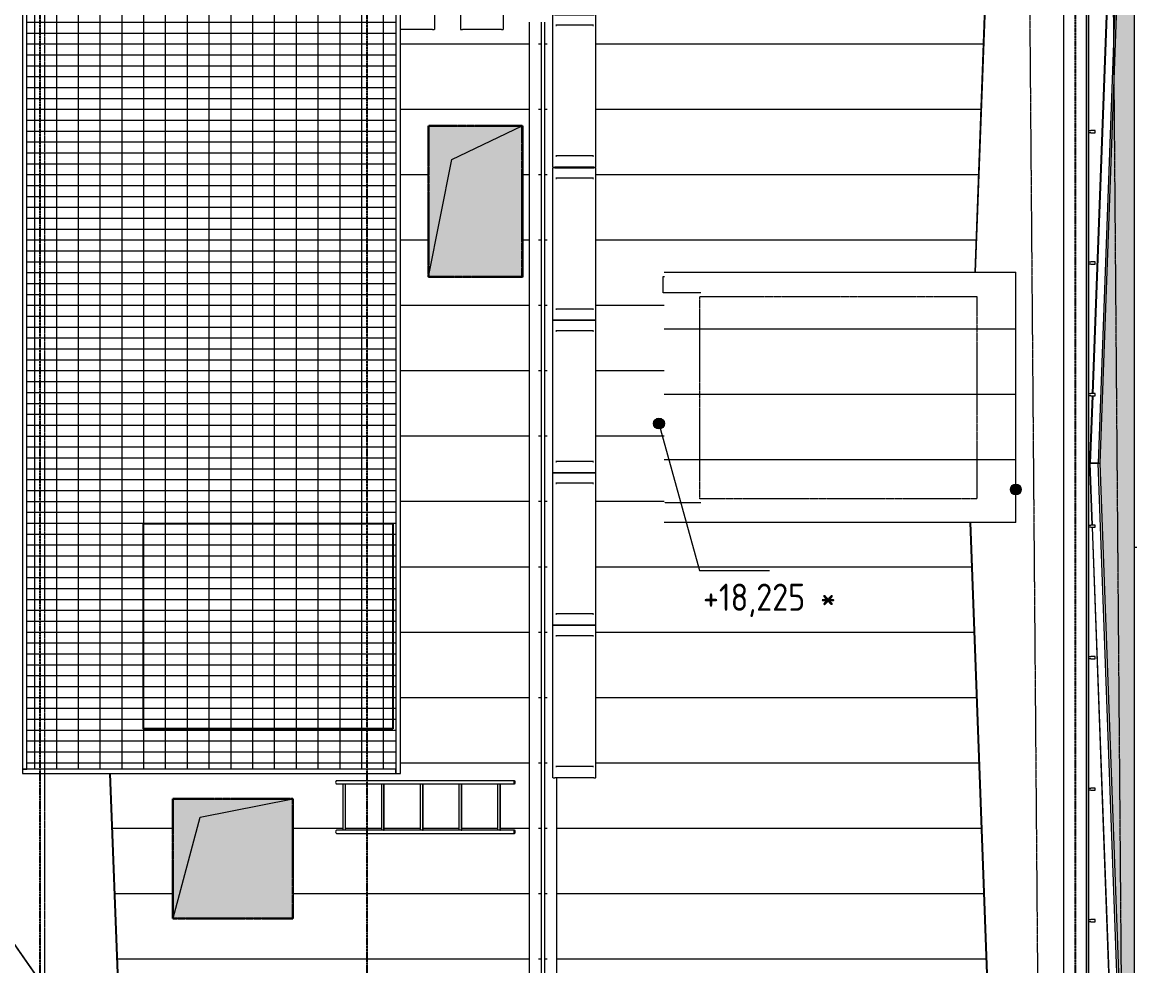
# Model space of a CAD drawing. Header units: millimetres. Extents: x -129048 to 476301, y -5853 to 215316.
# Drawn here: x 464603 to 474831, y 20332 to 28995 of the extents above; entities that cross this region are included whole.
import ezdxf

# ---------------------------------------------------------------- set-up
doc = ezdxf.new("R2010")
doc.units = ezdxf.units.MM
doc.linetypes.add('ADSK_Линия сетки', pattern=[25, 20, -2.5, 0, -2.5])
doc.linetypes.add('ADSK_Штриховая_ш3 п1_5', pattern=[4.5, 3, -1.5])
for name, color, linetype, lineweight in [('0_АР', 8, 'Continuous', 20), ('Антураж', 7, 'Continuous', 18), ('Каркас', 7, 'Continuous', 18), ('Ограждение', 251, 'Continuous', 18)]:
    doc.layers.add(name, color=color, linetype=linetype, lineweight=lineweight)
doc.layers.add('oborudovanie', color=1, linetype='Continuous')
doc.layers.add('Обобщенные модели', color=5, linetype='Continuous', lineweight=18, true_color=0x0000ff)
doc.styles.add('GOST Common_1', font='GOST Common_0.ttf', dxfattribs={"width": 0.9, "height": 200})

# ---------------------------------------------------------------- blocks, each defined once
blk = doc.blocks.new('Ограждение - 20 доп поручень 300-1864261-План кровли АР копия 1')
at = {"layer": 'Ограждение'}
for p, q in [((-60, 10), (-40, 10)), ((-60, 10), (-60, -10)), ((0, 10), (-40, 10)), ((0, -10), (0, 10)), ((-40, -10), (-60, -10)), ((-40, -10), (0, -10))]:
    blk.add_line(p, q, dxfattribs=at)
blk = doc.blocks.new('Ограждение - Ограждение-1863905-План кровли АР копия 1')
for p in [(55531, 27995), (55531, 26788), (55531, 25580), (55531, 24373), (55531, 23165), (55531, 21958), (55531, 20750)]:
    blk.add_blockref('Ограждение - 20 доп поручень 300-1864261-План кровли АР копия 1', p)
blk = doc.blocks.new('Тип верхнего поручня - Верхний поручень_Внутренний_-1864227-План кровли АР копия 1')
at = {"layer": 'Ограждение'}
for p, q in [((55451, 8375), (55451, 43299)), ((55471, 43309), (55471, 8365))]:
    blk.add_line(p, q, dxfattribs=at)
blk = doc.blocks.new('Тип верхнего поручня - Верхний поручень_Внутренний_-V18-План кровли АР копия 1')
at = {"layer": 'Ограждение'}
for p, q in [((55451, 43299), (55451, 8375)), ((55471, 43309), (55471, 8365))]:
    blk.add_line(p, q, dxfattribs=at)
blk = doc.blocks.new('Planka_konka_K1 - Кровля - Планка конька К1-2963682-План кровли АР копия 1')
at = {"layer": 'Обобщенные модели'}
for p, q in [((3030, 125), (-12389, 125)), ((3030, 17), (-12425, 17)), ((-12401, -17), (3030, -17)), ((-3906, -125), (-12556, -125)), ((1700, -125), (1694, -125))]:
    blk.add_line(p, q, dxfattribs=at)
blk = doc.blocks.new('Ограждение - Ограждение-2965931-План кровли АР копия 1')
at = {"layer": 'Ограждение'}
for p, q in [((37943, 20797), (37898, 20841)), ((37931, 20857), (37966, 20822)), ((38190, 20556), (37960, 20781)), ((37980, 20809), (38196, 20598)), ((38210, 20584), (38257, 20538)), ((45669, 13266), (38229, 20518)), ((38278, 20518), (45693, 13290)), ((45753, 13352), (45693, 13290)), ((45669, 13266), (45617, 13212)), ((45681, 13278), (45669, 13266)), ((45693, 13290), (45681, 13278))]:
    blk.add_line(p, q, dxfattribs=at)
blk = doc.blocks.new('Ограждение - Ограждение-2968468-План кровли АР копия 1')
at = {"layer": 'Ограждение'}
for p, q in [((45492, 20709), (45410, 20826)), ((45492, 20707), (45410, 20825)), ((50337, 13771), (45512, 20681)), ((50337, 13768), (45512, 20678)), ((45168, 20538), (45166, 20541)), ((45167, 20541), (45169, 20538)), ((50312, 13171), (45182, 20518)), ((45183, 20518), (50313, 13172)), ((45390, 20538), (45383, 20548)), ((50462, 13275), (45404, 20518)), ((50445, 13614), (50376, 13713)), ((50445, 13616), (50388, 13698)), ((50609, 13378), (50450, 13607)), ((50611, 13379), (50454, 13604)), ((50609, 13378), (50462, 13275)), ((50611, 13379), (50609, 13378)), ((50462, 13275), (50313, 13172)), ((50313, 13172), (50312, 13171))]:
    blk.add_line(p, q, dxfattribs=at)
blk = doc.blocks.new('Ограждение - Ограждение-2982064-План кровли АР копия 1')
at = {"layer": 'Ограждение'}
for p, q in [((51585, 24588), (51585, 24590)), ((51585, 24590), (51913, 24590)), ((51913, 24588), (51585, 24588))]:
    blk.add_line(p, q, dxfattribs=at)
blk = doc.blocks.new('Ограждение - Ограждение-2982065-План кровли АР копия 1')
at = {"layer": 'Ограждение'}
for p, q in [((51565, 26517), (51565, 26665)), ((51565, 26665), (51579, 26665)), ((51565, 26515), (51565, 26517)), ((51565, 26517), (51913, 26517)), ((51913, 26515), (51565, 26515))]:
    blk.add_line(p, q, dxfattribs=at)
blk = doc.blocks.new('Construction_Roof-Accessories_Lindab_BR - Construction_Roof-Accessories_Lindab_BR-V39-План кровли АР копия 1')
at = {"layer": 'Обобщенные модели', "lineweight": 9}
for p, q in [((49072, 30332), (49074, 30332)), ((49072, 30332), (49072, 29196)), ((49090, 30332), (49074, 30332)), ((49090, 30332), (49093, 30332)), ((49093, 30332), (49099, 30332)), ((49099, 30332), (49437, 30332)), ((49437, 30332), (49444, 30332)), ((49444, 30332), (49448, 30332)), ((49464, 30332), (49448, 30332)), ((49464, 30332), (49466, 30332)), ((49466, 30332), (49466, 28932)), ((49437, 28932), (49154, 28932)), ((49444, 28932), (49437, 28932)), ((49448, 28932), (49444, 28932)), ((49448, 28932), (49464, 28932)), ((49466, 28932), (49464, 28932))]:
    blk.add_line(p, q, dxfattribs=at)
blk = doc.blocks.new('Construction_Roof-Accessories_Lindab_KO - Construction_Roof-Accessories_Lindab_KO-4209799-План кровли АР копия 1')
at = {"layer": 'Обобщенные модели', "lineweight": 9}
for p, q in [((46637, 33032), (46630, 33032)), ((46630, 33030), (46976, 33030)), ((46976, 33032), (46970, 33032))]:
    blk.add_line(p, q, dxfattribs=at)
blk = doc.blocks.new('Construction_Roof-Accessories_Lindab_BR - Construction_Roof-Accessories_Lindab_BR-V44-План кровли АР копия 1')
at = {"layer": 'Обобщенные модели', "lineweight": 9}
for p, q in [((50554, 24863), (50556, 24863)), ((50554, 23463), (50554, 24863)), ((50572, 24863), (50556, 24863)), ((50572, 24863), (50577, 24863)), ((50577, 24863), (50584, 24863)), ((50584, 24863), (50921, 24863)), ((50921, 24863), (50928, 24863)), ((50928, 24863), (50931, 24863)), ((50946, 24863), (50931, 24863)), ((50946, 24863), (50949, 24863)), ((50949, 23463), (50949, 24863)), ((50556, 23463), (50554, 23463)), ((50556, 23463), (50572, 23463)), ((50577, 23463), (50572, 23463)), ((50584, 23463), (50577, 23463)), ((50921, 23463), (50584, 23463)), ((50928, 23463), (50921, 23463)), ((50931, 23463), (50928, 23463)), ((50931, 23463), (50946, 23463)), ((50949, 23463), (50946, 23463))]:
    blk.add_line(p, q, dxfattribs=at)
blk = doc.blocks.new('Антураж 5 - Антураж 5-5657084-План кровли АР копия 1')
at = {"layer": 'Антураж'}
for p, q in [((46597, 19246), (46488, 22100)), ((46490, 22100), (46599, 19246))]:
    blk.add_line(p, q, dxfattribs=at)
blk = doc.blocks.new('Антураж 16 - Антураж 16-5664382-План кровли АР копия 1')
at = {"layer": 'Антураж'}
for p, q in [((55506, 25590), (55772, 32788)), ((55775, 32783), (55509, 25590)), ((55846, 32783), (55557, 24951)), ((54428, 26705), (54640, 32458)), ((54643, 32458), (54431, 26705)), ((55483, 24950), (55506, 25570)), ((55509, 25570), (55486, 24950)), ((55504, 24383), (55483, 24950)), ((55507, 24383), (55486, 24951)), ((55486, 24951), (55557, 24951)), ((55557, 24950), (55486, 24950)), ((55557, 24951), (55572, 24951)), ((55572, 24949), (55557, 24950)), ((55846, 17117), (55557, 24950)), ((55572, 24950), (55572, 24951)), ((54537, 20261), (54384, 24405)), ((54386, 24405), (54539, 20261)), ((55772, 17116), (55505, 24363)), ((55774, 17121), (55507, 24363))]:
    blk.add_line(p, q, dxfattribs=at)
blk = doc.blocks.new('Антураж 17 - Антураж 17-5694078-План кровли АР копия 1')
at = {"layer": 'Антураж'}
for p, q in [((38515, 21176), (38473, 20993)), ((38481, 21051), (38510, 21177)), ((38715, 21176), (38757, 20993)), ((38749, 21051), (38720, 21177)), ((38515, 21123), (38499, 21055)), ((38731, 21055), (38715, 21123)), ((37967, 20850), (38473, 20993)), ((38468, 20994), (38471, 21009)), ((38468, 21008), (38473, 20993)), ((38473, 20993), (38468, 20994)), ((38499, 21055), (38473, 20942)), ((38473, 20993), (38473, 20942)), ((38473, 20942), (38473, 20993)), ((38731, 21055), (38499, 21055)), ((38757, 20942), (38731, 21055)), ((38757, 20993), (38758, 21009)), ((38757, 20993), (38762, 20994)), ((38757, 20993), (38757, 20942)), ((38757, 20993), (45366, 20565)), ((38757, 20942), (38757, 20993)), ((38762, 20994), (38759, 21009)), ((37967, 20850), (37962, 20866)), ((37962, 20866), (37962, 20860)), ((38473, 20942), (38025, 20815)), ((44221, 20588), (38757, 20942)), ((37962, 20860), (37965, 20854)), ((37964, 20859), (37966, 20853)), ((37964, 20858), (37964, 20859)), ((37965, 20856), (37964, 20858)), ((37965, 20854), (37965, 20856)), ((37966, 20853), (37966, 20809)), ((37967, 20804), (37967, 20850)), ((44991, 20538), (44241, 20587)), ((45350, 20582), (45338, 20583)), ((45367, 20581), (45354, 20582)), ((45367, 20581), (45366, 20565)), ((45366, 20565), (45366, 20555)), ((45367, 20576), (45367, 20581)), ((45367, 20569), (45367, 20576)), ((45367, 20568), (45367, 20575)), ((45367, 20575), (45367, 20573)), ((45367, 20573), (45367, 20571)), ((45367, 20571), (45367, 20569)), ((45367, 20560), (45367, 20568)), ((45366, 20548), (45366, 20538)), ((45367, 20538), (45367, 20548)), ((39202, 19667), (39200, 19723)), ((39200, 19723), (46046, 19280)), ((46048, 19278), (39222, 19720))]:
    blk.add_line(p, q, dxfattribs=at)
for centre, major_axis, start_param, end_param in [((38615, 21156), (107, 0), 0.212798, 2.928795), ((38615, 21156), (102, 0), 0.212798, 2.928795), ((38615, 21103), (102, 0), 2.605885, 2.928795), ((38615, 21103), (102, 0), 0.212798, 0.535683)]:
    blk.add_ellipse(centre, major_axis=major_axis, ratio=0.93495, start_param=start_param, end_param=end_param, dxfattribs=at)
blk = doc.blocks.new('Ограждение - Ограждение-5946517-План кровли АР копия 1')
at = {"layer": 'Ограждение'}
for p, q in [((45687, 29196), (45687, 22140)), ((45727, 29196), (45687, 29196)), ((49114, 29196), (45727, 29196)), ((45727, 22140), (45727, 29196)), ((45727, 29196), (45727, 29156)), ((45727, 29156), (49114, 29156)), ((49114, 29156), (49114, 29196)), ((49121, 29188), (49114, 29188)), ((49114, 29163), (49121, 29163)), ((49114, 29156), (49114, 22100)), ((49154, 29156), (49114, 29156)), ((49121, 29163), (49121, 29188)), ((49121, 29163), (49121, 29156)), ((49146, 29163), (49121, 29163)), ((49146, 29156), (49146, 29163)), ((49154, 22100), (49154, 29156)), ((49114, 22140), (45687, 22140)), ((45687, 22140), (45727, 22140)), ((45687, 22140), (45687, 22100)), ((45687, 22100), (49114, 22100)), ((49114, 22100), (49114, 22140)), ((49114, 22100), (49154, 22100))]:
    blk.add_line(p, q, dxfattribs=at)
blk = doc.blocks.new('Лестница кровельная - Держатель желоба ВК-ЖД-D185x350 2-V97-План кровли АР копия 1')
at = {"layer": 'Каркас', "lineweight": 9}
for p, q in [((50202, 22035), (48567, 22035)), ((48567, 22005), (50202, 22005)), ((48628, 21580), (48628, 22005)), ((48628, 22005), (48646, 22005)), ((48648, 22005), (48646, 22005)), ((48646, 22005), (48646, 21580)), ((48652, 21580), (48652, 22005)), ((48983, 21582), (48983, 22007)), ((49000, 22007), (49000, 21582)), ((49006, 21582), (49006, 22004)), ((49339, 21581), (49339, 22006)), ((49339, 22006), (49356, 22006)), ((49356, 22006), (49356, 21581)), ((49362, 21581), (49362, 22004)), ((49695, 21581), (49695, 22006)), ((49695, 22006), (49712, 22006)), ((49712, 22006), (49712, 21581)), ((49718, 21581), (49718, 22004)), ((50050, 21581), (50050, 22006)), ((50050, 22006), (50068, 22006)), ((50068, 22006), (50068, 21581)), ((50073, 21581), (50073, 22004)), ((49000, 21582), (48983, 21582)), ((49000, 21582), (49006, 21582)), ((49356, 21581), (49339, 21581)), ((49356, 21581), (49362, 21581)), ((49712, 21581), (49695, 21581)), ((49712, 21581), (49718, 21581)), ((50068, 21581), (50050, 21581)), ((50068, 21581), (50073, 21581)), ((50202, 21581), (48567, 21581)), ((48567, 21551), (50202, 21551)), ((48646, 21580), (48628, 21580)), ((48646, 21580), (48648, 21580))]:
    blk.add_line(p, q, dxfattribs=at)
for centre, start_param, end_param in [((48567, 22020), 0, 3.141593), ((50202, 22020), 0, 3.141593), ((50202, 22020), 3.141593, 6.283185), ((48567, 21566), 0, 3.141593), ((50202, 21566), 0, 3.141593), ((50202, 21566), 3.141593, 6.283185)]:
    blk.add_ellipse(centre, major_axis=(0, 15), ratio=0.477465, start_param=start_param, end_param=end_param, dxfattribs=at)
blk = doc.blocks.new('Construction_Roof-Accessories_Lindab_BR - Construction_Roof-Accessories_Lindab_BR-V98-План кровли АР копия 1')
at = {"layer": 'Обобщенные модели', "lineweight": 9}
for p, q in [((49705, 30332), (49707, 30332)), ((49705, 30332), (49705, 28932)), ((49723, 30332), (49707, 30332)), ((49723, 30332), (49725, 30332)), ((49725, 30332), (49732, 30332)), ((49732, 30332), (50069, 30332)), ((50069, 30332), (50077, 30332)), ((50077, 30332), (50081, 30332)), ((50097, 30332), (50081, 30332)), ((50097, 30332), (50099, 30332)), ((50099, 30332), (50099, 28932)), ((49707, 28932), (49705, 28932)), ((49707, 28932), (49723, 28932)), ((49725, 28932), (49723, 28932)), ((49732, 28932), (49725, 28932)), ((50069, 28932), (49732, 28932)), ((50077, 28932), (50069, 28932)), ((50081, 28932), (50077, 28932)), ((50081, 28932), (50097, 28932)), ((50099, 28932), (50097, 28932))]:
    blk.add_line(p, q, dxfattribs=at)

msp = doc.modelspace()

# ---------------------------------------------------------------- hatches: boundary and pattern name
at = {"layer": '0_АР'}
h = msp.add_hatch(color=256, dxfattribs=at)
h.paths.add_polyline_path([(460156.048, -526.128), (468569.459, -526.128), (468569.459, 470.859), (468481.418, 469.805), (468421.752, -474.784), (464071.312, -327.231), (460060.687, -462.432), (459998.422, -81.349), (459998.422, -526.128), (460149.25, -526.128)])
h.paths.add_polyline_path([(426848.189, -393.115), (426996.717, -393.115), (426995.842, -30.517), (426892.038, -280.991), (422574.472, -150.963), (418243.998, -302.79), (418181.719, 255.107), (418181.719, -393.115), (426834.404, -393.115)])
h.paths.add_polyline_path([(459998.422, 173.655), (460016.496, 178.563), (460106.837, 1715.554), (454775.129, 1522.727), (454768.656, 1484.019), (459998.422, 1484.019), (459998.422, 177.833)])
h.paths.add_polyline_path([(426996.717, 307.99), (426996.717, 1484.019), (431808.509, 1484.019), (431801.174, 1522.758), (426923.778, 1697.711), (426980.914, 312.038)])
h.paths.add_polyline_path([(418181.719, 498.461), (418449.786, 8044.464), (412395.486, 7833.234), (412388.989, 7794.377), (418181.719, 7794.377), (418181.719, 521.171)])
h.paths.add_polyline_path([(468569.459, 793.267), (468569.459, 7855.209), (474810.503, 7855.209), (474810.503, 8466.545), (474799.648, 8463.302), (474605.606, 7995.593), (468269.121, 8216.835), (468537.29, 799.29), (468551.342, 798.371), (468568.644, 793.496)])
h.paths.add_polyline_path([(444717.771, 1484.019), (454490.356, 1484.019), (454484.993, 1516.09), (447978.583, 1752.243), (447978.583, 1629.215), (438298.583, 1629.215), (438298.583, 1739.906), (432093.277, 1522.693), (432086.81, 1484.019), (444709.903, 1484.019)])
h.paths.add_polyline_path([(411793.26, 7794.377), (412110.688, 7794.377), (412105.58, 7824.926), (411796.08, 7895.033), (411970.992, 14167.216), (411736.117, 20164.305), (411690.795, 20175.916), (411690.795, 7794.377)])
h.paths.add_polyline_path([(474810.503, 8769.439), (474810.503, 16800.541), (474780.018, 16792.485), (474631.533, 12780.54), (474779.774, 8777.421), (474783.205, 8776.529)])
h.paths.add_polyline_path([(443273.93, 13315.94), (451515.613, 13634.753), (451524.958, 13673.918), (435026.374, 13673.918), (435036.378, 13633.972), (443273.9, 13315.942)])
h.paths.add_polyline_path([(429583.47, 13405.175), (434743.535, 13605.559), (434759.846, 13673.918), (430023.583, 13673.918), (430023.583, 21008.312), (429427.122, 21007.798), (429447.713, 20921.19), (429842.141, 20793.786), (429585.958, 13476.255)])
h.paths.add_polyline_path([(457100.321, 13409.872), (456816.083, 20843), (457389.976, 21005.252), (457399.649, 21047.105), (456625.269, 21047.105), (456625.269, 13673.918), (451796.602, 13673.918), (451806.282, 13633.349), (457093.451, 13410.162)])
h.paths.add_polyline_path([(474810.503, 17103.436), (474810.503, 32792.083), (474779.895, 32784.001), (474490.926, 24945.222), (474779.777, 17111.416), (474783.205, 17110.526)])
h.paths.add_polyline_path([(411690.795, 20470.394), (411735.74, 20481.908), (411958.454, 26169.966), (411735.987, 31850.241), (411690.795, 31861.818), (411690.795, 20474.46)])
h.paths.add_polyline_path([(464256.639, 20578.857), (463978.908, 27851.092), (463950.437, 27858.488), (463950.437, 21047.105), (457667.517, 21047.105), (457677.332, 21004.632), (464062.166, 20591.443)])
h.paths.add_polyline_path([(422311.501, 20701.207), (429147.245, 20951.717), (429160.161, 21008.312), (422655.84, 21008.312), (422655.84, 28188.447), (422612.394, 28177.317), (422318.663, 20879.162)])
h.paths.add_polyline_path([(463950.437, 28147.689), (463979.112, 28155.137), (464268.312, 35727.695), (464206.707, 37340.787), (463950.437, 37340.787), (463950.437, 28154.433)])
h.paths.add_polyline_path([(422655.84, 28465.231), (422655.84, 42943.283), (422621.022, 42934.364), (422337.867, 35703.511), (422621.004, 28474.156), (422655.355, 28465.356)])
h.paths.add_polyline_path([(411690.795, 32156.296), (411726.381, 32165.412), (411915.149, 37559.495), (411726.553, 42947.712), (411690.795, 42956.872), (411690.795, 32160.362)])
h.paths.add_polyline_path([(474810.503, 33094.978), (474810.503, 43242.685), (474778.616, 43234.402), (474593.967, 38155.311), (474779.777, 33102.958), (474783.205, 33102.068)])
h.paths.add_polyline_path([(464178.064, 38090.787), (463985.863, 43123.483), (463950.437, 43132.685), (463950.437, 38090.787), (464171.279, 38090.787)])
h.paths.add_polyline_path([(422655.84, 43220.068), (422655.84, 43712.396), (411690.795, 43712.396), (411690.795, 43251.35), (411726.898, 43260.599), (411851.013, 43604.774), (417072.423, 43417.467), (422496.578, 43611.919), (422620.729, 43229.062), (422655.504, 43220.154)])
h.paths.add_polyline_path([(463950.437, 43421.886), (464022.861, 43440.697), (464125.568, 43776.855), (469381.545, 43594.919), (474632.611, 43776.746), (474754.158, 43546.521), (474810.503, 43531.886), (474810.503, 43894.592), (463950.437, 43894.592), (463950.437, 43435.823)])
h = msp.add_hatch(dxfattribs=at)
h.set_pattern_fill('FP_25', color=256, style=0, pattern_type=2)
h.set_pattern_definition([(0, (429068.53, -4.2), (0, 600), [])])
h.paths.add_polyline_path([(469363.636, 13612.018), (469363.636, 28994.712), (469341.341, 28994.712), (469341.341, 13643.944)])
h.paths.add_polyline_path([(469255.571, 13766.77), (469255.571, 28994.712), (469023.128, 28994.712), (469023.128, 30394.712), (469255.571, 30394.712), (469255.571, 38614.521), (469306.964, 38614.521), (465212.199, 42518.75), (465328.533, 39472.6), (466098.954, 39472.087), (466101.505, 39468.193), (466101.505, 39446.196), (466097.1, 39442.6), (465968.868, 39442.6), (465968.868, 39018.743), (465945.836, 39018.743), (465945.836, 39442.6), (465613.014, 39442.6), (465613.014, 39018.743), (465589.982, 39018.743), (465589.982, 39442.6), (465329.679, 39442.6), (465345.888, 39018.167), (466098.953, 39017.656), (466101.505, 39014.571), (466101.505, 38991.763), (466097.1, 38988.167), (465347.034, 38988.167), (465364.897, 38520.439), (466903.86, 38520.439), (466903.86, 39440.387), (467298, 39440.387), (467298, 38520.439), (467560.257, 38520.439), (467560.257, 39440.387), (467954.397, 39440.387), (467954.397, 38040.387), (467741.697, 38040.387), (467741.016, 34251.791), (465920.115, 34251.791), (465920.115, 32928.954), (465525.975, 32928.954), (465525.975, 34251.791), (465421.972, 34251.791), (465356.248, 32530.828), (468247.664, 32530.828), (468247.664, 30510.828), (465313.32, 30510.828), (465313.32, 29509.132), (465240.847, 29509.132), (465228.719, 29191.545), (465463.914, 29191.545), (465463.914, 30394.712), (465858.054, 30394.712), (465858.054, 29191.545), (466074.952, 29191.545), (466074.952, 30394.712), (466469.092, 30394.712), (466469.092, 29191.545), (466722.886, 29191.545), (466722.886, 30394.712), (467117.026, 30394.712), (467117.026, 29191.545), (467337.667, 29191.545), (467337.667, 30394.712), (467731.807, 30394.712), (467731.807, 29191.545), (467990.668, 29191.545), (467990.668, 30327.738), (468384.808, 30327.738), (468384.808, 28927.738), (468072.187, 28927.738), (468071.505, 22095.29), (465408.751, 22095.29), (465517.742, 19241.43), (465515.354, 19241.43), (465428.985, 19246.581), (469232.015, 13800.503)])
h.paths.add_polyline_path([(467088.148, 20765.787), (465985.301, 20765.787), (465985.301, 21865.54), (467088.148, 21865.54), (467088.148, 21134.435)])
h.paths.add_polyline_path([(464338.584, 20808.076), (464069.624, 27839.676), (464022.861, 27839.676), (463978.926, 27850.641), (463979.461, 27836.625), (463997.272, 27837.363), (464063.732, 27837.146), (464331.805, 20817.783), (464337.755, 20809.263)])
h.paths.add_polyline_path([(468257.34, 21546.305), (467484.168, 21546.816), (467480.957, 21550.698), (467479.103, 21557.423), (467479.103, 21565.187), (467480.957, 21571.911), (467484.168, 21575.794), (467486.021, 21576.305), (467547.051, 21576.305), (467547.051, 22000.738), (467484.168, 22001.249), (467480.957, 22005.131), (467479.103, 22011.855), (467479.103, 22019.62), (467480.957, 22026.344), (467484.168, 22030.227), (467486.021, 22030.738), (469122.165, 22030.227), (469125.376, 22026.344), (469127.469, 22015.704), (469125.376, 22005.131), (469120.311, 22000.738), (468992.079, 22000.738), (468992.079, 21576.881), (468969.047, 21576.881), (468969.047, 22000.738), (468636.226, 22000.738), (468636.226, 21576.881), (468613.194, 21576.881), (468613.194, 22000.738), (468280.372, 22000.738), (468280.372, 21576.881), (468257.34, 21576.881), (468257.34, 22000.738), (467924.519, 22000.738), (467924.519, 21577.738), (467901.487, 21577.738), (467901.487, 22000.738), (467570.083, 22000.738), (467570.083, 21576.305), (469122.165, 21575.794), (469125.376, 21571.911), (469127.469, 21561.271), (469125.376, 21550.698), (469120.311, 21546.305), (468274.913, 21546.305)])
h.paths.add_polyline_path([(469198.148, 26655.787), (468329.511, 26656.142), (468329.511, 28042.397), (469198.148, 28042.397), (469198.148, 26750.433)])
h.paths.add_polyline_path([(463979.112, 28155.137), (464011.448, 28163.536), (463979.461, 28164.274), (463979.36, 28161.626)])
h.paths.add_polyline_path([(464070.245, 28166.5), (464355.606, 35639.184), (464205.437, 39571.3), (464205.437, 39540.787), (464200.194, 39540.787), (464349.211, 35638.867), (464063.837, 28166.5), (464069.828, 28166.5)])
h.paths.add_polyline_path([(468643.916, 28927.738), (468623.297, 28927.738), (468623.297, 30327.738), (469017.437, 30327.738), (469017.437, 28927.738), (468644.256, 28927.738)])
h.paths.add_polyline_path([(469363.636, 30394.712), (469363.636, 38560.486), (469341.341, 38581.743), (469341.341, 30394.712)])
h.paths.add_polyline_path([(465300.442, 30909.132), (465300.442, 30909.749), (465298.746, 30909.132)])
h.paths.add_polyline_path([(466203.148, 32827.245), (466203.148, 34025.787), (467395.643, 34025.787), (467395.643, 32827.245), (466476.734, 32827.245)])
h.paths.add_polyline_path([(464199.922, 37340.787), (464171.279, 38090.787), (463950.437, 38090.787), (463950.437, 37340.787), (464069.726, 37340.787)])
h.paths.add_polyline_path([(466316.953, 38540.387), (466316.953, 39940.387), (466711.093, 39940.387), (466711.093, 38540.387), (466319.114, 38540.387)])
h.paths.add_polyline_path([(464198.285, 39590.787), (464204.692, 39590.787), (464069.726, 43113.873), (464063.736, 43113.873), (464191.466, 39769.338)])
h.paths.add_polyline_path([(463986.233, 43113.796), (463997.272, 43114.199), (464021.607, 43114.199), (463985.863, 43123.483), (463986.23, 43113.873)])
h.paths.add_polyline_path([(464095.341, 43436.412), (464100.496, 43437.751), (464133.851, 43546.921), (464128.496, 43552.027), (464094.481, 43440.697), (464095.072, 43437.751)])
h = msp.add_hatch(dxfattribs=at)
h.set_pattern_fill('FP_18', color=256, style=0, pattern_type=2)
h.set_pattern_definition([(180, (431776.56, -4.2), (-7e-14, -600), [])])
h.paths.add_polyline_path([(474610.758, 8220.455), (474707.891, 8454.58), (474705.15, 8453.93), (474608.991, 8222.152)])
h.paths.add_polyline_path([(474794.874, 8451.795), (474799.845, 8463.777), (474781.462, 8459.002), (474789.691, 8454.58)])
h.paths.add_polyline_path([(474691.958, 8777.119), (474693.056, 8781.404), (474544.963, 12780.54), (474556.137, 12780.751), (474631.485, 12781.861), (474631.485, 12782.05), (474616.568, 12782.555), (474544.948, 12782.766), (474693.142, 16784.213), (474779.685, 16783.497), (474779.486, 16792.485), (474763.46, 16788.576), (474692.818, 16788.576), (474691.84, 16792.831), (474690.508, 16792.485), (474542.07, 12780.45), (474690.302, 8777.549), (474691.84, 8777.15)])
h.paths.add_polyline_path([(474779.774, 8777.421), (474779.685, 8779.808), (474773.338, 8779.092), (474779.685, 8777.444)])
h.paths.add_polyline_path([(473554.084, 9235.358), (473422.732, 12782.441), (473473.139, 14143.499), (470492.566, 14143.499), (470492.566, 16253.458), (470483.928, 16253.458), (470483.928, 16403.458), (470492.566, 16403.458), (470492.566, 16443.499), (473558.319, 16443.499), (473577.029, 16949.368), (473488.277, 19356.366), (472130.661, 19356.366), (472130.661, 20256.366), (473455.092, 20256.366), (473302.276, 24400.828), (470492.566, 24400.828), (470492.566, 26510.787), (470483.928, 26510.787), (470483.928, 26660.787), (470492.566, 26660.787), (470492.566, 26700.828), (473346.866, 26700.828), (473558.989, 32454.13), (470492.566, 32454.13), (470492.566, 34754.13), (473513.84, 34754.13), (473502.527, 35061.487), (471165.702, 35061.487), (471165.702, 36260.787), (473458.36, 36261.487), (473387.793, 38179.346), (473545.601, 42515.756), (469455.112, 38614.521), (469505.686, 38614.521), (469505.686, 29064.397), (469867.221, 29064.397), (469867.221, 27664.397), (469505.686, 27664.397), (469505.686, 27658.787), (469867.221, 27658.787), (469867.221, 22058.787), (469505.686, 22058.787), (469505.686, 13408.597), (469529.184, 13374.947), (469505.686, 13358.538), (469505.686, 13314.521), (469442.651, 13314.521), (469380.47, 13271.099), (469369.139, 13254.873), (473553.196, 9236.212)])
h.paths.add_polyline_path([(474618.194, 12782.595), (474618.184, 12782.688), (474618.184, 12782.596)])
h.paths.add_polyline_path([(469418.954, 13532.8), (469418.954, 38581.129), (469397.621, 38560.789), (469397.621, 30394.712), (469417.268, 30394.712), (469417.268, 28994.712), (469397.621, 28994.712), (469397.621, 13563.349), (469417.78, 13534.482)])
h.paths.add_polyline_path([(474691.958, 17111.115), (474693.06, 17115.4), (474425.99, 24358.498), (474423.092, 24358.498), (474690.508, 17111.492), (474691.84, 17111.146)])
h.paths.add_polyline_path([(474779.777, 17111.416), (474779.685, 17113.903), (474772.946, 17113.191), (474779.283, 17111.545)])
h.paths.add_polyline_path([(474425.252, 24378.498), (474404.358, 24946.506), (474427.202, 25566.088), (474424.284, 25566.088), (474401.44, 24945.725), (474422.355, 24378.498)])
h.paths.add_polyline_path([(474425.021, 25586.088), (474427.939, 25586.088), (474693.142, 32779.042), (474779.751, 32780.118), (474779.384, 32784.001), (474763.46, 32780.118), (474692.818, 32780.118), (474691.84, 32784.373), (474690.407, 32784.001), (474429.261, 25701.07)])
h.paths.add_polyline_path([(474779.777, 33102.958), (474779.685, 33105.444), (474772.946, 33104.733), (474779.685, 33102.982)])
h.paths.add_polyline_path([(474507.908, 38155.326), (474518.571, 38155.52), (474593.941, 38156.021), (474593.848, 38157.139), (474507.823, 38157.635), (474507.9, 38155.52)])
h.paths.add_polyline_path([(474580.549, 38157.674), (474580.54, 38157.766), (474580.54, 38157.675)])
h.paths.add_polyline_path([(474778.384, 43228.044), (474778.384, 43234.342), (474756.846, 43228.748), (474771.607, 43228.364)])
h.paths.add_polyline_path([(474754.158, 43546.521), (474749.904, 43554.578), (474742.536, 43549.54), (474754.087, 43546.539)])
at = {"layer": '0_АР', "lineweight": 9}
h = msp.add_hatch(dxfattribs=at)
h.set_pattern_fill('FP_51', color=256, style=0, pattern_type=2)
h.set_pattern_definition([(0, (418918.58, -4.21), (0, 100), []), (90, (418918.58, -4.21), (-200, 1e-14), [])])
h.paths.add_polyline_path([(464645.187, 22135.29), (468032.187, 22135.29), (468032.187, 29151.545), (464645.187, 29151.545), (464645.187, 22155.525)])
h.paths.add_polyline_path([(468032.187, 29151.545), (468039.687, 29151.545), (468039.687, 29159.045), (468032.187, 29159.045), (468032.187, 29152.227)])
h.paths.add_polyline_path([(468052.187, 29159.045), (468052.187, 29171.545), (468041.364, 29171.545), (468042.191, 29159.045), (468048.952, 29159.045)])
h.paths.add_polyline_path([(468041.362, 29165.295), (468041.364, 29171.545), (468039.687, 29171.545), (468039.687, 29165.295)])
h.paths.add_polyline_path([(468041.362, 29159.045), (468041.362, 29165.295), (468039.687, 29165.295), (468040.113, 29159.045)])
at = {"layer": '0_АР'}
for points in [[(468329.511, 26656.142), (469191.094, 26656.142), (469191.094, 28042.397), (468329.511, 28042.397), (468329.511, 26750.433)], [(465987.091, 20765.54), (467085.301, 20765.787), (467085.301, 21865.54), (465985.301, 21865.54), (465985.413, 20765.54)]]:
    msp.add_hatch(color=256, dxfattribs=at).paths.add_polyline_path(points)
h = msp.add_hatch(dxfattribs=at)
h.set_pattern_fill('FP_37', color=256, style=0, pattern_type=2)
h.set_pattern_definition([(180, (467005.33, 6379.7), (7e-14, -600), [])])
h.paths.add_polyline_path([(470492.566, 24400.828), (473721.201, 24400.828), (473721.201, 26700.828), (470492.566, 26700.828), (470492.566, 26660.787), (470497.087, 26660.787), (470497.087, 26512.787), (470831.68, 26512.787), (470831.68, 26510.787), (470492.566, 26510.787), (470492.566, 24452.979)])
h.paths.add_polyline_path([(470503.928, 24583.787), (470503.928, 24585.787), (470831.68, 24585.787), (470831.68, 24583.787)])
h = msp.add_hatch(color=256, dxfattribs=at)
edge = h.paths.add_edge_path()
edge.add_arc((470446.201, 25310.363), 50, 0, 360)
h = msp.add_hatch(color=256, dxfattribs=at)
edge = h.paths.add_edge_path()
edge.add_arc((473721.201, 24704.714), 50, 0, 360)

# ---------------------------------------------------------------- linework, layer by layer
at = {"linetype": 'ADSK_Линия сетки'}
for p, q in [((464768.148, -3728.718), (464768.148, 44218.786)), ((467768.148, -3728.718), (467768.148, 44218.786)), ((474268.148, -3728.718), (474268.148, 44218.786))]:
    msp.add_line(p, q, dxfattribs=at)
at = {"layer": '0_АР', "linetype": 'ADSK_Штриховая_ш3 п1_5'}
for p, q in [((474788.887, 8055.216), (474500.646, 43694.592)), ((464810.437, 20047.105), (464810.437, 42894.592)), ((473737.091, 42894.592), (474014.414, 8605.216)), ((470822.161, 26477.738), (473362.161, 26477.738)), ((470822.161, 24617.738), (470822.161, 26477.738)), ((473362.161, 26477.738), (473362.161, 24617.738)), ((473362.161, 24617.738), (470822.161, 24617.738))]:
    msp.add_line(p, q, dxfattribs=at)
at = {"layer": '0_АР'}
for p, q in [((474160.503, 8505.209), (474160.503, 43244.592)), ((474779.899, 32784.135), (474490.903, 24945.838)), ((474810.503, 17103.436), (474810.503, 32792.083)), ((468329.511, 28042.397), (469198.148, 28042.397)), ((468329.511, 26655.787), (468329.511, 28042.397)), ((468546.564, 27734.514), (469191.094, 28042.397)), ((469198.148, 28042.397), (469198.148, 26655.787)), ((468329.511, 26656.142), (468546.564, 27734.514)), ((470492.566, 26700.828), (473721.201, 26700.828)), ((473721.201, 24400.828), (473721.201, 26700.828)), ((469198.148, 26655.787), (468329.511, 26655.787)), ((474490.903, 24945.838), (474779.777, 17111.416)), ((473721.201, 24400.828), (470492.566, 24400.828)), ((474810.503, 24174.554), (474830.667, 24174.554)), ((465985.301, 20765.787), (465985.301, 21865.54)), ((465985.301, 21865.54), (467088.148, 21865.54)), ((466236.032, 21695.542), (467085.301, 21865.54)), ((467088.148, 21865.54), (467088.148, 20765.787)), ((465987.683, 20768.694), (466236.032, 21695.542)), ((467088.148, 20765.787), (465985.301, 20765.787))]:
    msp.add_line(p, q, dxfattribs=at)
at = {"layer": '0_АР', "linetype": 'ADSK_Штриховая_ш3 п1_5', "lineweight": 30}
for p, q in [((469191.094, 28042.397), (468329.511, 28042.397)), ((468329.511, 28042.397), (468329.511, 26656.142)), ((469191.094, 26656.142), (469191.094, 28042.397)), ((468329.511, 26656.142), (469191.094, 26656.142)), ((467085.301, 21865.54), (465985.301, 21865.54)), ((465985.301, 21865.54), (465985.301, 20765.54)), ((467085.301, 20765.54), (467085.301, 21865.54)), ((465985.301, 20765.54), (467085.301, 20765.54))]:
    msp.add_line(p, q, dxfattribs=at)
at = {"layer": '0_АР', "lineweight": 20}
for p, q in [((470446.201, 25310.363), (470817.747, 23962.5)), ((470817.747, 23962.5), (471459.718, 23962.5))]:
    msp.add_line(p, q, dxfattribs=at)
at = {"layer": '0_АР'}
for centre in [(470446.201, 25310.363), (473721.201, 24704.714)]:
    msp.add_circle(centre, 50, dxfattribs=at)
at = {"layer": 'oborudovanie'}
msp.add_lwpolyline([(468002.34, 22508.124), (465714.91, 22508.124), (465714.91, 24391.291), (468002.34, 24391.291)], close=True, dxfattribs=at)

# ---------------------------------------------------------------- block references
at = {"layer": '0_АР'}
for name, p in [('Антураж 5 - Антураж 5-5657084-План кровли АР копия 1', (418918.583, -4.213)), ('Антураж 16 - Антураж 16-5664382-План кровли АР копия 1', (418918.583, -4.213)), ('Ограждение - Ограждение-1863905-План кровли АР копия 1', (418918.583, -4.213)), ('Тип верхнего поручня - Верхний поручень_Внутренний_-1864227-План кровли АР копия 1', (418918.583, -4.213)), ('Тип верхнего поручня - Верхний поручень_Внутренний_-V18-План кровли АР копия 1', (418918.583, -4.213)), ('Construction_Roof-Accessories_Lindab_BR - Construction_Roof-Accessories_Lindab_BR-V39-План кровли АР копия 1', (418918.583, -4.213)), ('Construction_Roof-Accessories_Lindab_BR - Construction_Roof-Accessories_Lindab_BR-V98-План кровли АР копия 1', (418918.583, -4.213)), ('Ограждение - Ограждение-5946517-План кровли АР копия 1', (418918.583, -4.213)), ('Construction_Roof-Accessories_Lindab_BR - Construction_Roof-Accessories_Lindab_BR-V44-План кровли АР копия 1', (418918.583, 4201.397)), ('Construction_Roof-Accessories_Lindab_BR - Construction_Roof-Accessories_Lindab_BR-V44-План кровли АР копия 1', (418918.583, 2795.787)), ('Ограждение - Ограждение-2982065-План кровли АР копия 1', (418918.583, -4.213)), ('Construction_Roof-Accessories_Lindab_BR - Construction_Roof-Accessories_Lindab_BR-V44-План кровли АР копия 1', (418918.583, 1395.787)), ('Construction_Roof-Accessories_Lindab_BR - Construction_Roof-Accessories_Lindab_BR-V44-План кровли АР копия 1', (418918.583, -4.213)), ('Ограждение - Ограждение-2982064-План кровли АР копия 1', (418918.583, -4.213)), ('Construction_Roof-Accessories_Lindab_BR - Construction_Roof-Accessories_Lindab_BR-V44-План кровли АР копия 1', (418918.583, -1404.213)), ('Лестница кровельная - Держатель желоба ВК-ЖД-D185x350 2-V97-План кровли АР копия 1', (418918.583, -4.213)), ('Антураж 17 - Антураж 17-5694078-План кровли АР копия 1', (418918.583, -4.213)), ('Ограждение - Ограждение-2965931-План кровли АР копия 1', (418918.583, -4.213)), ('Ограждение - Ограждение-2968468-План кровли АР копия 1', (418918.583, -4.213))]:
    msp.add_blockref(name, p, dxfattribs=at)
for name, p, rotation in [('Planka_konka_K1 - Кровля - Планка конька К1-2963682-План кровли АР копия 1', (469380.629, 25964.521), 89.99999999999991), ('Construction_Roof-Accessories_Lindab_KO - Construction_Roof-Accessories_Lindab_KO-4209799-План кровли АР копия 1', (516474.613, 61997.564), 180), ('Construction_Roof-Accessories_Lindab_KO - Construction_Roof-Accessories_Lindab_KO-4209799-План кровли АР копия 1', (516474.613, 60797.564), 180), ('Construction_Roof-Accessories_Lindab_KO - Construction_Roof-Accessories_Lindab_KO-4209799-План кровли АР копия 1', (516474.613, 60591.954), 180), ('Construction_Roof-Accessories_Lindab_KO - Construction_Roof-Accessories_Lindab_KO-4209799-План кровли АР копия 1', (516474.613, 59391.954), 180), ('Construction_Roof-Accessories_Lindab_KO - Construction_Roof-Accessories_Lindab_KO-4209799-План кровли АР копия 1', (516474.613, 59191.954), 180), ('Construction_Roof-Accessories_Lindab_KO - Construction_Roof-Accessories_Lindab_KO-4209799-План кровли АР копия 1', (516474.613, 57991.954), 180), ('Construction_Roof-Accessories_Lindab_KO - Construction_Roof-Accessories_Lindab_KO-4209799-План кровли АР копия 1', (516474.613, 57791.954), 180), ('Construction_Roof-Accessories_Lindab_KO - Construction_Roof-Accessories_Lindab_KO-4209799-План кровли АР копия 1', (516474.613, 56591.954), 180), ('Construction_Roof-Accessories_Lindab_KO - Construction_Roof-Accessories_Lindab_KO-4209799-План кровли АР копия 1', (516474.613, 56391.954), 180), ('Construction_Roof-Accessories_Lindab_KO - Construction_Roof-Accessories_Lindab_KO-4209799-План кровли АР копия 1', (516474.613, 55191.954), 180)]:
    msp.add_blockref(name, p, dxfattribs=dict(at, rotation=rotation))

# ---------------------------------------------------------------- texts
at = {"layer": '0_АР', "lineweight": 20, "insert": (470850.024, 23840.706), "char_height": 250, "width": 1442.16184, "attachment_point": 1, "line_spacing_factor": 1.022761, "style": 'GOST Common_1'}
msp.add_mtext('+18,225 *', dxfattribs=at)

doc.saveas('drawing.dxf')
